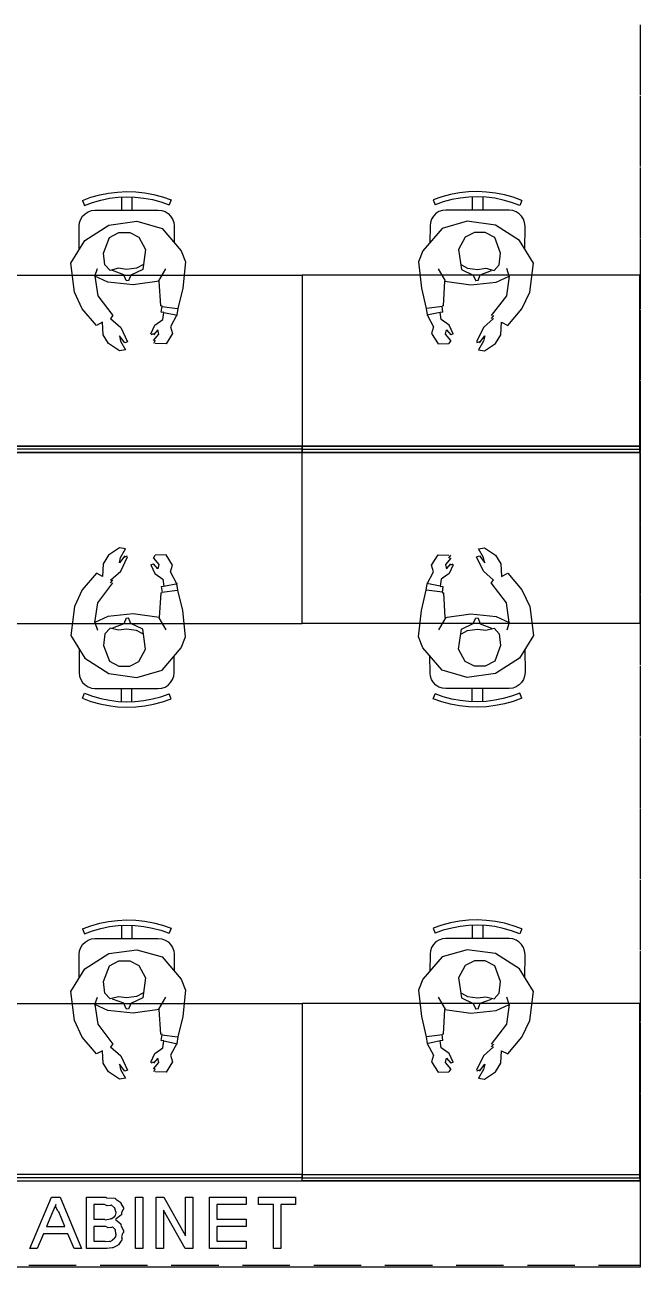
# Model space of a CAD drawing. Extents: x 0 to 23.4, y 0 to 16.5.
# Drawn here: x 11.359 to 12.124, y 6.225 to 7.769 of the extents above; entities that cross this region are included whole.
import ezdxf

# ---------------------------------------------------------------- set-up
doc = ezdxf.new("R2010")
doc.units = 0
doc.layers.get('0').update_dxf_attribs({"linetype": 'CONTINUOUS'})

msp = doc.modelspace()

# ---------------------------------------------------------------- linework, layer by layer
at = {"color": 0}
for points in [[(12.1239, 7.76938), (12.1239, 7.71035)], [(12.1239, 7.74094), (12.1239, 7.68192)], [(12.1239, 7.68078), (12.1239, 7.62175)], [(12.1239, 7.6524), (12.1239, 7.59332)], [(12.1239, 7.59224), (12.1239, 7.53315)], [(11.4303, 7.55106), (11.4409, 7.55496), (11.4518, 7.558), (11.4628, 7.56022), (11.474, 7.56158), (11.4853, 7.56207), (11.4966, 7.56174), (11.5078, 7.56049), (11.5189, 7.55843), (11.5298, 7.55556), (11.5405, 7.55186)], [(11.4328, 7.54497), (11.4429, 7.54872), (11.4533, 7.5516), (11.4638, 7.55371), (11.4746, 7.55501), (11.4853, 7.5555), (11.4961, 7.55518), (11.5068, 7.55404), (11.5174, 7.55208), (11.5278, 7.54932), (11.538, 7.54574)], [(11.4787, 7.5555), (11.4788, 7.53901)], [(11.4919, 7.55556), (11.4919, 7.53901)], [(11.9767, 7.55106), (11.9661, 7.55496), (11.9552, 7.558), (11.9441, 7.56022), (11.9329, 7.56158), (11.9217, 7.56207), (11.9104, 7.56174), (11.8991, 7.56049), (11.8881, 7.55843), (11.8772, 7.55556), (11.8665, 7.55186)], [(11.9742, 7.54497), (11.9641, 7.54872), (11.9537, 7.5516), (11.9431, 7.55371), (11.9324, 7.55501), (11.9217, 7.5555), (11.9109, 7.55518), (11.9002, 7.55404), (11.8895, 7.55208), (11.8791, 7.54932), (11.869, 7.54574)], [(11.9151, 7.55556), (11.915, 7.53901)], [(11.9282, 7.5555), (11.9282, 7.53901)], [(12.1239, 7.56381), (12.1239, 7.50478)], [(11.4263, 7.51921), (11.4268, 7.5236), (11.4282, 7.52772), (11.4306, 7.53147), (11.4337, 7.53461), (11.4374, 7.53694), (11.4415, 7.53842), (11.4459, 7.5389)], [(11.4303, 7.55106), (11.4328, 7.54497)], [(11.4459, 7.5389), (11.5246, 7.53907)], [(11.5246, 7.53907), (11.529, 7.53857), (11.5332, 7.53717), (11.5369, 7.53483), (11.54, 7.53168), (11.5424, 7.528), (11.5439, 7.52382), (11.5444, 7.51942)], [(11.5405, 7.55186), (11.538, 7.54574)], [(11.8823, 7.53907), (11.8779, 7.53857), (11.8737, 7.53717), (11.87, 7.53483), (11.8669, 7.53168), (11.8645, 7.528), (11.8631, 7.52382), (11.8626, 7.51942)], [(11.8665, 7.55186), (11.869, 7.54574)], [(11.961, 7.5389), (11.8823, 7.53907)], [(11.9807, 7.51921), (11.9802, 7.5236), (11.9787, 7.52772), (11.9764, 7.53147), (11.9733, 7.53461), (11.9696, 7.53694), (11.9654, 7.53842), (11.961, 7.5389)], [(11.9767, 7.55106), (11.9742, 7.54497)], [(11.4631, 7.52024), (11.4981, 7.52513)], [(11.4981, 7.52513), (11.5293, 7.51639)], [(11.9089, 7.52513), (11.8777, 7.51639)], [(11.9438, 7.52024), (11.9089, 7.52513)], [(11.4263, 7.49024), (11.4263, 7.51921)], [(11.4332, 7.50114), (11.4631, 7.52024)], [(11.4638, 7.50489), (11.4757, 7.51113)], [(11.4757, 7.51113), (11.4892, 7.51113)], [(11.4892, 7.51113), (11.5005, 7.50549)], [(11.5293, 7.51639), (11.5533, 7.4885)], [(11.5444, 7.51942), (11.5444, 7.49881)], [(11.8777, 7.51639), (11.8537, 7.4885)], [(11.8626, 7.51942), (11.8625, 7.49881)], [(11.9178, 7.51113), (11.9064, 7.50549)], [(11.9313, 7.51113), (11.9178, 7.51113)], [(11.9431, 7.50489), (11.9313, 7.51113)], [(11.9738, 7.50114), (11.9438, 7.52024)], [(11.9806, 7.49024), (11.9807, 7.51921)], [(11.4158, 7.47325), (11.4332, 7.50114)], [(11.4566, 7.48574), (11.4638, 7.50489)], [(11.5005, 7.50549), (11.5089, 7.48996)], [(11.9064, 7.50549), (11.8981, 7.48996)], [(11.9504, 7.48574), (11.9431, 7.50489)], [(11.9912, 7.47325), (11.9738, 7.50114)], [(12.1239, 7.50364), (12.1239, 7.44461)], [(11.4582, 7.47119), (11.4566, 7.48574)], [(11.5089, 7.48996), (11.5053, 7.46517)], [(11.5533, 7.4885), (11.5585, 7.47483)], [(11.8537, 7.4885), (11.8484, 7.47483)], [(11.8981, 7.48996), (11.9016, 7.46517)], [(11.9487, 7.47119), (11.9504, 7.48574)], [(12.1239, 7.47521), (12.1239, 7.41618)], [(11.4204, 7.43707), (11.4158, 7.47325)], [(11.4458, 7.45708), (11.4489, 7.46631)], [(11.4647, 7.46397), (11.4582, 7.47119)], [(11.4751, 7.46669), (11.4647, 7.46397)], [(11.4819, 7.45871), (11.4677, 7.46382)], [(11.4853, 7.46539), (11.4751, 7.46669)], [(11.4977, 7.46707), (11.4853, 7.46539)], [(11.5053, 7.46517), (11.4907, 7.45833)], [(11.5053, 7.47108), (11.4977, 7.46707)], [(11.5252, 7.45122), (11.534, 7.4661)], [(11.5585, 7.47483), (11.555, 7.44217)], [(11.8484, 7.47483), (11.852, 7.44217)], [(11.8817, 7.45122), (11.873, 7.4661)], [(11.9016, 7.46517), (11.9163, 7.45833)], [(11.9017, 7.47108), (11.9093, 7.46707)], [(11.9093, 7.46707), (11.9216, 7.46539)], [(11.9216, 7.46539), (11.9319, 7.46669)], [(11.925, 7.45871), (11.9392, 7.46382)], [(11.9319, 7.46669), (11.9423, 7.46397)], [(11.9423, 7.46397), (11.9487, 7.47119)], [(11.9612, 7.45708), (11.9581, 7.46631)], [(11.9865, 7.43707), (11.9912, 7.47325)], [(11.2835, 7.45822), (11.7035, 7.45822)], [(11.4458, 7.45708), (11.4493, 7.43267)], [(11.462, 7.44937), (11.4458, 7.45708)], [(11.4935, 7.44601), (11.462, 7.44937)], [(11.4847, 7.45171), (11.4819, 7.45871)], [(11.4875, 7.45171), (11.4847, 7.45133)], [(11.4907, 7.45833), (11.4875, 7.45133)], [(11.5259, 7.45085), (11.4935, 7.44601)], [(11.5277, 7.41997), (11.5259, 7.45085)], [(12.1234, 7.45822), (11.7035, 7.45822)], [(11.7035, 7.45822), (11.7035, 7.24169)], [(11.7035, 7.45822), (11.7035, 7.24169)], [(11.8793, 7.41997), (11.8811, 7.45085)], [(11.8811, 7.45085), (11.9135, 7.44601)], [(11.9135, 7.44601), (11.945, 7.44937)], [(11.9163, 7.45833), (11.9195, 7.45133)], [(11.9224, 7.45171), (11.9195, 7.45133)], [(11.9224, 7.45171), (11.925, 7.45871)], [(11.945, 7.44937), (11.9612, 7.45708)], [(11.9612, 7.45708), (11.9576, 7.43267)], [(12.1234, 7.24169), (12.1234, 7.45822)], [(11.4301, 7.41618), (11.4204, 7.43707)], [(11.4493, 7.43267), (11.4683, 7.40788)], [(11.555, 7.44217), (11.5491, 7.41694)], [(11.852, 7.44217), (11.8579, 7.41694)], [(11.9576, 7.43267), (11.9386, 7.40788)], [(11.9768, 7.41618), (11.9865, 7.43707)], [(11.4478, 7.39567), (11.4301, 7.41618)], [(11.5293, 7.41997), (11.5277, 7.41982)], [(11.5284, 7.41217), (11.5293, 7.41982)], [(11.5289, 7.41917), (11.5486, 7.41683)], [(11.5491, 7.41694), (11.5478, 7.40869)], [(11.8579, 7.41694), (11.8592, 7.40869)], [(11.878, 7.41917), (11.8584, 7.41683)], [(11.8793, 7.41997), (11.8777, 7.41982)], [(11.8785, 7.41217), (11.8777, 7.41982)], [(11.9592, 7.39567), (11.9768, 7.41618)], [(12.1239, 7.41504), (12.1239, 7.35601)], [(11.4554, 7.39958), (11.4478, 7.39567)], [(11.4563, 7.38385), (11.4554, 7.39958)], [(11.4683, 7.40788), (11.4654, 7.40451)], [(11.4654, 7.40451), (11.4781, 7.39312)], [(11.5205, 7.396), (11.5305, 7.4031)], [(11.5317, 7.41217), (11.5284, 7.41183)], [(11.5305, 7.4031), (11.5317, 7.41183)], [(11.5317, 7.41183), (11.5484, 7.40831)], [(11.5478, 7.40869), (11.54, 7.39415)], [(11.8753, 7.41183), (11.8585, 7.40831)], [(11.8592, 7.40869), (11.867, 7.39415)], [(11.8785, 7.41217), (11.8753, 7.41183)], [(11.8765, 7.4031), (11.8753, 7.41183)], [(11.8865, 7.396), (11.8765, 7.4031)], [(11.9416, 7.40451), (11.9289, 7.39312)], [(11.9416, 7.40788), (11.9386, 7.40451)], [(11.9506, 7.38385), (11.9516, 7.39958)], [(11.9516, 7.39958), (11.9592, 7.39567)], [(11.4627, 7.37304), (11.4563, 7.38385)], [(11.4763, 7.38271), (11.4778, 7.37608)], [(11.483, 7.37408), (11.4763, 7.38271)], [(11.4781, 7.39312), (11.4864, 7.37543)], [(11.5155, 7.38531), (11.5205, 7.396)], [(11.5185, 7.38531), (11.5155, 7.3839)], [(11.5239, 7.3904), (11.5185, 7.3839)], [(11.5185, 7.37696), (11.5252, 7.38488)], [(11.5252, 7.38488), (11.5239, 7.3904)], [(11.5425, 7.38569), (11.5343, 7.37267)], [(11.54, 7.39415), (11.5425, 7.38569)], [(11.867, 7.39415), (11.8645, 7.38569)], [(11.8645, 7.38569), (11.8726, 7.37267)], [(11.8818, 7.38488), (11.8831, 7.3904)], [(11.8885, 7.37696), (11.8818, 7.38488)], [(11.8831, 7.3904), (11.8885, 7.3839)], [(11.8914, 7.38531), (11.8865, 7.396)], [(11.8914, 7.38531), (11.8885, 7.3839)], [(11.9289, 7.39312), (11.9205, 7.37543)], [(11.9239, 7.37408), (11.9307, 7.38271)], [(11.9307, 7.38271), (11.9291, 7.37608)], [(11.9442, 7.37304), (11.9506, 7.38385)], [(12.1239, 7.38667), (12.1239, 7.32758)], [(11.4765, 7.3641), (11.4627, 7.37304)], [(11.4778, 7.37608), (11.484, 7.36529)], [(11.4864, 7.37543), (11.483, 7.37408)], [(11.5209, 7.37696), (11.5185, 7.37332)], [(11.5343, 7.37267), (11.5209, 7.37332)], [(11.8726, 7.37267), (11.886, 7.37332)], [(11.8885, 7.37696), (11.886, 7.37332)], [(11.9239, 7.37543), (11.9205, 7.37408)], [(11.9291, 7.37608), (11.923, 7.36529)], [(11.9304, 7.3641), (11.9442, 7.37304)], [(11.484, 7.36529), (11.4765, 7.3641)], [(11.923, 7.36529), (11.9304, 7.3641)], [(12.1239, 7.3265), (12.1239, 7.26742)], [(12.1239, 7.29807), (12.1239, 7.23904)], [(12.1234, 7.24561), (12.1234, 7.24169)], [(11.7035, 7.24169), (11.2835, 7.24169)], [(11.7035, 7.24169), (11.2835, 7.24169)], [(11.7035, 7.24169), (12.1234, 7.24169)], [(11.7035, 7.02518), (11.7035, 7.24169)], [(11.7035, 7.24169), (12.1234, 7.24169)], [(11.7035, 7.02518), (11.7035, 7.24169)], [(12.1234, 7.24169), (12.1234, 7.02518)], [(12.1234, 7.23774), (12.1234, 7.24169)], [(12.1239, 7.2379), (12.1239, 7.17888)], [(12.1239, 7.20947), (12.1239, 7.15044)], [(12.1239, 7.14931), (12.1239, 7.09028)], [(12.1239, 7.12093), (12.1239, 7.06185)], [(11.4627, 7.11029), (11.4563, 7.0995)], [(11.4765, 7.11925), (11.4627, 7.11029)], [(11.483, 7.10926), (11.4763, 7.10069)], [(11.4763, 7.10069), (11.4778, 7.10726)], [(11.484, 7.11806), (11.4765, 7.11925)], [(11.4778, 7.10726), (11.484, 7.11806)], [(11.4781, 7.09022), (11.4864, 7.10792)], [(11.483, 7.10792), (11.4864, 7.10926)], [(11.5185, 7.10639), (11.5209, 7.11008)], [(11.5185, 7.10639), (11.5252, 7.09847)], [(11.5343, 7.11068), (11.5209, 7.11008)], [(11.5425, 7.09765), (11.5343, 7.11068)], [(11.8645, 7.09765), (11.8726, 7.11068)], [(11.8726, 7.11068), (11.886, 7.11008)], [(11.8885, 7.10639), (11.8818, 7.09847)], [(11.886, 7.10639), (11.8885, 7.11008)], [(11.9205, 7.10792), (11.9239, 7.10926)], [(11.9289, 7.09022), (11.9205, 7.10792)], [(11.923, 7.11806), (11.9304, 7.11925)], [(11.9291, 7.10726), (11.923, 7.11806)], [(11.9239, 7.10926), (11.9307, 7.10069)], [(11.9307, 7.10069), (11.9291, 7.10726)], [(11.9304, 7.11925), (11.9442, 7.11029)], [(11.9442, 7.11029), (11.9506, 7.0995)], [(11.4563, 7.0995), (11.4554, 7.08376)], [(11.4654, 7.07883), (11.4781, 7.09022)], [(11.5155, 7.09804), (11.5185, 7.0995)], [(11.5155, 7.09804), (11.5205, 7.08735)], [(11.5239, 7.09293), (11.5185, 7.0995)], [(11.5252, 7.09847), (11.5239, 7.09293)], [(11.54, 7.08919), (11.5425, 7.09765)], [(11.5478, 7.07465), (11.54, 7.08919)], [(11.8592, 7.07465), (11.867, 7.08919)], [(11.867, 7.08919), (11.8645, 7.09765)], [(11.8818, 7.09847), (11.8831, 7.09293)], [(11.8831, 7.09293), (11.8885, 7.0995)], [(11.8914, 7.09804), (11.8865, 7.08735)], [(11.8885, 7.09804), (11.8914, 7.0995)], [(11.9416, 7.07883), (11.9289, 7.09022)], [(11.9506, 7.0995), (11.9516, 7.08376)], [(11.4478, 7.08768), (11.4301, 7.06717)], [(11.4554, 7.08376), (11.4478, 7.08768)], [(11.4493, 7.05067), (11.4683, 7.07553)], [(11.4654, 7.07553), (11.4683, 7.07883)], [(11.5205, 7.08735), (11.5305, 7.08024)], [(11.5305, 7.08024), (11.5317, 7.0715)], [(11.5317, 7.0715), (11.5484, 7.07503)], [(11.5491, 7.0664), (11.5478, 7.07465)], [(11.8579, 7.0664), (11.8592, 7.07465)], [(11.8753, 7.0715), (11.8585, 7.07503)], [(11.8765, 7.08024), (11.8753, 7.0715)], [(11.8865, 7.08735), (11.8765, 7.08024)], [(11.9386, 7.07553), (11.9416, 7.07883)], [(11.9576, 7.05067), (11.9386, 7.07553)], [(11.9516, 7.08376), (11.9592, 7.08768)], [(11.9592, 7.08768), (11.9768, 7.06717)], [(11.4301, 7.06717), (11.4204, 7.04633)], [(11.5277, 7.06337), (11.5259, 7.0325)], [(11.5277, 7.06337), (11.5293, 7.06353)], [(11.5284, 7.07118), (11.5317, 7.0715)], [(11.5284, 7.07118), (11.5293, 7.06353)], [(11.5289, 7.06418), (11.5486, 7.06651)], [(11.555, 7.04118), (11.5491, 7.0664)], [(11.852, 7.04118), (11.8579, 7.0664)], [(11.878, 7.06418), (11.8584, 7.06651)], [(11.8753, 7.07118), (11.8785, 7.0715)], [(11.8785, 7.07118), (11.8777, 7.06353)], [(11.8777, 7.06337), (11.8793, 7.06353)], [(11.8793, 7.06337), (11.8811, 7.0325)], [(11.9768, 7.06717), (11.9865, 7.04633)], [(12.1239, 7.06076), (12.1239, 7.00168)], [(11.4204, 7.04633), (11.4158, 7.01014)], [(11.4458, 7.02632), (11.4493, 7.05067)], [(11.9612, 7.02632), (11.9576, 7.05067)], [(11.9865, 7.04633), (11.9912, 7.01014)], [(11.462, 7.03396), (11.4458, 7.02632)], [(11.4935, 7.03733), (11.462, 7.03396)], [(11.4847, 7.03163), (11.4819, 7.02463)], [(11.4847, 7.03163), (11.4875, 7.03201)], [(11.4907, 7.02501), (11.4875, 7.03201)], [(11.5259, 7.0325), (11.4935, 7.03733)], [(11.5252, 7.03212), (11.534, 7.01731)], [(11.5585, 7.00851), (11.555, 7.04118)], [(11.8484, 7.00851), (11.852, 7.04118)], [(11.8817, 7.03212), (11.873, 7.01731)], [(11.8811, 7.0325), (11.9135, 7.03733)], [(11.9135, 7.03733), (11.945, 7.03396)], [(11.9163, 7.02501), (11.9195, 7.03201)], [(11.9195, 7.03163), (11.9224, 7.03201)], [(11.9224, 7.03163), (11.925, 7.02463)], [(11.945, 7.03396), (11.9612, 7.02632)], [(12.1239, 7.03233), (12.1239, 6.97331)], [(11.2835, 7.02518), (11.7035, 7.02518)], [(11.4458, 7.02632), (11.4489, 7.01704)], [(11.4582, 7.01215), (11.4566, 6.99761)], [(11.4647, 7.01937), (11.4582, 7.01215)], [(11.4751, 7.01671), (11.4647, 7.01937)], [(11.4819, 7.02463), (11.4677, 7.01953)], [(11.4853, 7.01801), (11.4751, 7.01671)], [(11.4977, 7.01628), (11.4853, 7.01801)], [(11.5053, 7.01824), (11.4907, 7.02501)], [(11.5053, 7.01226), (11.4977, 7.01628)], [(11.5089, 6.99338), (11.5053, 7.01824)], [(12.1234, 7.02518), (11.7035, 7.02518)], [(11.8981, 6.99338), (11.9016, 7.01824)], [(11.9016, 7.01824), (11.9163, 7.02501)], [(11.9017, 7.01226), (11.9093, 7.01628)], [(11.9093, 7.01628), (11.9216, 7.01801)], [(11.9216, 7.01801), (11.9319, 7.01671)], [(11.925, 7.02463), (11.9392, 7.01953)], [(11.9319, 7.01671), (11.9423, 7.01937)], [(11.9423, 7.01937), (11.9487, 7.01215)], [(11.9487, 7.01215), (11.9504, 6.99761)], [(11.9612, 7.02632), (11.9581, 7.01704)], [(11.4158, 7.01014), (11.4332, 6.98221)], [(11.4566, 6.99761), (11.4638, 6.97846)], [(11.5533, 6.99485), (11.5585, 7.00851)], [(11.8537, 6.99485), (11.8484, 7.00851)], [(11.9504, 6.99761), (11.9431, 6.97846)], [(11.9912, 7.01014), (11.9738, 6.98221)], [(11.4263, 6.99317), (11.4263, 6.96414)], [(11.4332, 6.98221), (11.4631, 6.96311)], [(11.5005, 6.97786), (11.5089, 6.99338)], [(11.5293, 6.96696), (11.5533, 6.99485)], [(11.5444, 6.96392), (11.5444, 6.98454)], [(11.8777, 6.96696), (11.8537, 6.99485)], [(11.8626, 6.96392), (11.8625, 6.98454)], [(11.9064, 6.97786), (11.8981, 6.99338)], [(11.9738, 6.98221), (11.9438, 6.96311)], [(11.9806, 6.99317), (11.9807, 6.96414)], [(11.4638, 6.97846), (11.4757, 6.97222)], [(11.4757, 6.97222), (11.4892, 6.97222)], [(11.4892, 6.97222), (11.5005, 6.97786)], [(11.4981, 6.95822), (11.5293, 6.96696)], [(11.9089, 6.95822), (11.8777, 6.96696)], [(11.9178, 6.97222), (11.9064, 6.97786)], [(11.9313, 6.97222), (11.9178, 6.97222)], [(11.9431, 6.97846), (11.9313, 6.97222)], [(12.1239, 6.97217), (12.1239, 6.91308)], [(11.4263, 6.96414), (11.4268, 6.95979), (11.4282, 6.95562), (11.4306, 6.95188), (11.4337, 6.94874), (11.4374, 6.9464), (11.4415, 6.94493), (11.4459, 6.94444)], [(11.4631, 6.96311), (11.4981, 6.95822)], [(11.5246, 6.94428), (11.529, 6.94476), (11.5332, 6.94618), (11.5369, 6.94857), (11.54, 6.95167), (11.5424, 6.9554), (11.5439, 6.95953), (11.5444, 6.96392)], [(11.8823, 6.94428), (11.8779, 6.94476), (11.8737, 6.94618), (11.87, 6.94857), (11.8669, 6.95167), (11.8645, 6.9554), (11.8631, 6.95953), (11.8626, 6.96392)], [(11.9438, 6.96311), (11.9089, 6.95822)], [(11.9807, 6.96414), (11.9802, 6.95979), (11.9787, 6.95562), (11.9764, 6.95188), (11.9733, 6.94874), (11.9696, 6.9464), (11.9654, 6.94493), (11.961, 6.94444)], [(11.4303, 6.93229), (11.4328, 6.93837)], [(11.4328, 6.93837), (11.4429, 6.93468), (11.4533, 6.93175), (11.4638, 6.92964), (11.4746, 6.92833), (11.4853, 6.92785), (11.4961, 6.92817), (11.5068, 6.92931), (11.5174, 6.93132), (11.5278, 6.93403), (11.538, 6.93761)], [(11.4459, 6.94444), (11.5246, 6.94428)], [(11.4787, 6.92785), (11.4788, 6.94439)], [(11.4919, 6.92785), (11.4919, 6.94433)], [(11.5405, 6.93153), (11.538, 6.93761)], [(11.8665, 6.93153), (11.869, 6.93761)], [(11.9742, 6.93837), (11.9641, 6.93468), (11.9537, 6.93175), (11.9431, 6.92964), (11.9324, 6.92833), (11.9217, 6.92785), (11.9109, 6.92817), (11.9002, 6.92931), (11.8895, 6.93126), (11.8791, 6.93403), (11.869, 6.93761)], [(11.961, 6.94444), (11.8823, 6.94428)], [(11.9151, 6.92785), (11.915, 6.94433)], [(11.9282, 6.92785), (11.9282, 6.94439)], [(11.9767, 6.93229), (11.9742, 6.93837)], [(12.1239, 6.94374), (12.1239, 6.88471)], [(11.4303, 6.93229), (11.4409, 6.92839), (11.4518, 6.92535), (11.4628, 6.92318), (11.474, 6.92176), (11.4853, 6.92128), (11.4966, 6.9216), (11.5078, 6.92285), (11.5189, 6.92492), (11.5298, 6.92779), (11.5405, 6.93153)], [(11.9767, 6.93229), (11.9661, 6.92839), (11.9552, 6.92535), (11.9441, 6.92318), (11.9329, 6.92176), (11.9217, 6.92128), (11.9104, 6.9216), (11.8991, 6.92285), (11.8881, 6.92492), (11.8772, 6.92779), (11.8665, 6.93153)], [(12.1239, 6.88357), (12.1239, 6.82454)], [(12.1239, 6.85519), (12.1239, 6.79611)], [(12.1239, 6.79503), (12.1239, 6.73594)], [(12.1239, 6.7666), (12.1239, 6.70757)], [(12.1239, 6.70643), (12.1239, 6.64735)], [(12.1239, 6.678), (12.1239, 6.61897)], [(11.4303, 6.64561), (11.4409, 6.64947), (11.4518, 6.6525), (11.4628, 6.65474), (11.474, 6.65608), (11.4853, 6.65663), (11.4966, 6.65625), (11.5078, 6.65506), (11.5189, 6.653), (11.5298, 6.65012), (11.5405, 6.64638)], [(11.9767, 6.64561), (11.9661, 6.64947), (11.9552, 6.6525), (11.9441, 6.65474), (11.9329, 6.65608), (11.9217, 6.65663), (11.9104, 6.65625), (11.8991, 6.65506), (11.8881, 6.653), (11.8772, 6.65012), (11.8665, 6.64638)], [(11.4303, 6.64561), (11.4328, 6.63954)], [(11.4328, 6.63954), (11.4429, 6.64324), (11.4533, 6.64615), (11.4638, 6.64828), (11.4746, 6.64958), (11.4853, 6.65007), (11.4961, 6.64974), (11.5068, 6.64854), (11.5174, 6.6466), (11.5278, 6.64382), (11.538, 6.64031)], [(11.4787, 6.65007), (11.4788, 6.63351)], [(11.4919, 6.65007), (11.4919, 6.63357)], [(11.5405, 6.64638), (11.538, 6.64031)], [(11.8665, 6.64638), (11.869, 6.64031)], [(11.9742, 6.63954), (11.9641, 6.64324), (11.9537, 6.64615), (11.9431, 6.64828), (11.9324, 6.64958), (11.9217, 6.65007), (11.9109, 6.64974), (11.9002, 6.64854), (11.8895, 6.6466), (11.8791, 6.64382), (11.869, 6.64031)], [(11.9151, 6.65007), (11.915, 6.63357)], [(11.9282, 6.65007), (11.9282, 6.63351)], [(11.9767, 6.64561), (11.9742, 6.63954)], [(11.4263, 6.61372), (11.4268, 6.61811), (11.4282, 6.62229), (11.4306, 6.62603), (11.4337, 6.62913), (11.4374, 6.63151), (11.4415, 6.63297), (11.4459, 6.63346)], [(11.4459, 6.63346), (11.5246, 6.63363)], [(11.5246, 6.63363), (11.529, 6.63314), (11.5332, 6.63167), (11.5369, 6.62935), (11.54, 6.62625), (11.5424, 6.6225), (11.5439, 6.61833), (11.5444, 6.61399)], [(11.8823, 6.63363), (11.8779, 6.63314), (11.8737, 6.63167), (11.87, 6.62935), (11.8669, 6.62625), (11.8645, 6.6225), (11.8631, 6.61833), (11.8626, 6.61399)], [(11.961, 6.63346), (11.8823, 6.63363)], [(11.9807, 6.61372), (11.9802, 6.61811), (11.9787, 6.62229), (11.9764, 6.62603), (11.9733, 6.62913), (11.9696, 6.63151), (11.9654, 6.63297), (11.961, 6.63346)], [(11.4263, 6.58475), (11.4263, 6.61372)], [(11.4332, 6.59571), (11.4631, 6.61475)], [(11.4631, 6.61475), (11.4981, 6.61963)], [(11.4981, 6.61963), (11.5293, 6.61094)], [(11.5293, 6.61094), (11.5533, 6.58301)], [(11.5444, 6.61399), (11.5444, 6.59337)], [(11.8777, 6.61094), (11.8537, 6.58301)], [(11.8626, 6.61399), (11.8625, 6.59337)], [(11.9089, 6.61963), (11.8777, 6.61094)], [(11.9438, 6.61475), (11.9089, 6.61963)], [(11.9738, 6.59571), (11.9438, 6.61475)], [(11.9806, 6.58475), (11.9807, 6.61372)], [(12.1239, 6.61783), (12.1239, 6.55881)], [(11.4158, 6.56776), (11.4332, 6.59571)], [(11.4566, 6.58029), (11.4638, 6.59939)], [(11.4638, 6.59939), (11.4757, 6.60563)], [(11.4757, 6.60563), (11.4892, 6.60568)], [(11.4892, 6.60568), (11.5005, 6.59999)], [(11.5005, 6.59999), (11.5089, 6.58453)], [(11.9064, 6.59999), (11.8981, 6.58453)], [(11.9178, 6.60568), (11.9064, 6.59999)], [(11.9313, 6.60563), (11.9178, 6.60568)], [(11.9431, 6.59939), (11.9313, 6.60563)], [(11.9504, 6.58029), (11.9431, 6.59939)], [(11.9912, 6.56776), (11.9738, 6.59571)], [(11.4582, 6.56569), (11.4566, 6.58029)], [(11.5089, 6.58453), (11.5053, 6.55968)], [(11.5533, 6.58301), (11.5585, 6.56939)], [(11.8537, 6.58301), (11.8484, 6.56939)], [(11.8981, 6.58453), (11.9016, 6.55968)], [(11.9487, 6.56569), (11.9504, 6.58029)], [(12.1239, 6.58946), (12.1239, 6.53039)], [(11.4204, 6.53157), (11.4158, 6.56776)], [(11.4647, 6.55854), (11.4582, 6.56569)], [(11.5053, 6.56565), (11.4977, 6.56164)], [(11.5585, 6.56939), (11.555, 6.53674)], [(11.8484, 6.56939), (11.852, 6.53674)], [(11.9017, 6.56565), (11.9093, 6.56164)], [(11.9423, 6.55854), (11.9487, 6.56569)], [(11.9865, 6.53157), (11.9912, 6.56776)], [(11.2835, 6.55274), (11.7035, 6.55274)], [(11.4458, 6.5516), (11.4489, 6.56082)], [(11.4458, 6.5516), (11.4493, 6.52718)], [(11.462, 6.54389), (11.4458, 6.5516)], [(11.4751, 6.56119), (11.4647, 6.55854)], [(11.4819, 6.55328), (11.4677, 6.55832)], [(11.4853, 6.5599), (11.4751, 6.56119)], [(11.4847, 6.54622), (11.4819, 6.55328)], [(11.4977, 6.56164), (11.4853, 6.5599)], [(11.4907, 6.5529), (11.4875, 6.54585)], [(11.5053, 6.55968), (11.4907, 6.5529)], [(11.5252, 6.54579), (11.534, 6.5606)], [(12.1234, 6.55274), (11.7035, 6.55274)], [(11.7035, 6.55274), (11.7035, 6.33621)], [(11.7035, 6.55274), (11.7035, 6.33621)], [(11.8817, 6.54579), (11.873, 6.5606)], [(11.9016, 6.55968), (11.9163, 6.5529)], [(11.9093, 6.56164), (11.9216, 6.5599)], [(11.9163, 6.5529), (11.9195, 6.54585)], [(11.9216, 6.5599), (11.9319, 6.56119)], [(11.9224, 6.54622), (11.925, 6.55328)], [(11.925, 6.55328), (11.9392, 6.55832)], [(11.9319, 6.56119), (11.9423, 6.55854)], [(11.945, 6.54389), (11.9612, 6.5516)], [(11.9612, 6.5516), (11.9576, 6.52718)], [(11.9612, 6.5516), (11.9581, 6.56082)], [(12.1234, 6.33621), (12.1234, 6.55274)], [(11.4935, 6.54058), (11.462, 6.54389)], [(11.4875, 6.54622), (11.4847, 6.54585)], [(11.5259, 6.54542), (11.4935, 6.54058)], [(11.5277, 6.51449), (11.5259, 6.54542)], [(11.555, 6.53674), (11.5491, 6.5115)], [(11.852, 6.53674), (11.8579, 6.5115)], [(11.8793, 6.51449), (11.8811, 6.54542)], [(11.8811, 6.54542), (11.9135, 6.54058)], [(11.9135, 6.54058), (11.945, 6.54389)], [(11.9224, 6.54622), (11.9195, 6.54585)], [(11.4301, 6.51074), (11.4204, 6.53157)], [(11.4493, 6.52718), (11.4683, 6.50239)], [(11.9576, 6.52718), (11.9386, 6.50239)], [(11.9768, 6.51074), (11.9865, 6.53157)], [(12.1239, 6.52929), (12.1239, 6.47021)], [(11.4478, 6.49024), (11.4301, 6.51074)], [(11.4683, 6.50239), (11.4654, 6.49908)], [(11.5293, 6.51449), (11.5277, 6.51432)], [(11.5284, 6.50672), (11.5293, 6.51432)], [(11.5317, 6.50672), (11.5284, 6.5064)], [(11.5289, 6.51372), (11.5486, 6.51133)], [(11.5305, 6.49761), (11.5317, 6.5064)], [(11.5317, 6.5064), (11.5484, 6.50282)], [(11.5478, 6.50319), (11.54, 6.48867)], [(11.5491, 6.5115), (11.5478, 6.50319)], [(11.8579, 6.5115), (11.8592, 6.50319)], [(11.878, 6.51372), (11.8584, 6.51133)], [(11.8753, 6.5064), (11.8585, 6.50282)], [(11.8592, 6.50319), (11.867, 6.48867)], [(11.8785, 6.50672), (11.8753, 6.5064)], [(11.8765, 6.49761), (11.8753, 6.5064)], [(11.8793, 6.51449), (11.8777, 6.51432)], [(11.8785, 6.50672), (11.8777, 6.51432)], [(11.9416, 6.50239), (11.9386, 6.49908)], [(11.9592, 6.49024), (11.9768, 6.51074)], [(11.4554, 6.49408), (11.4478, 6.49024)], [(11.4563, 6.4784), (11.4554, 6.49408)], [(11.4654, 6.49908), (11.4781, 6.48768)], [(11.4781, 6.48768), (11.4864, 6.46994)], [(11.5155, 6.47982), (11.5205, 6.49056)], [(11.5205, 6.49056), (11.5305, 6.49761)], [(11.54, 6.48867), (11.5425, 6.48025)], [(11.867, 6.48867), (11.8645, 6.48025)], [(11.8865, 6.49056), (11.8765, 6.49761)], [(11.8914, 6.47982), (11.8865, 6.49056)], [(11.9289, 6.48768), (11.9205, 6.46994)], [(11.9416, 6.49908), (11.9289, 6.48768)], [(11.9506, 6.4784), (11.9516, 6.49408)], [(11.9516, 6.49408), (11.9592, 6.49024)], [(12.1239, 6.50087), (12.1239, 6.44185)], [(11.4627, 6.46761), (11.4563, 6.4784)], [(11.4763, 6.47721), (11.4778, 6.4706)], [(11.483, 6.46864), (11.4763, 6.47721)], [(11.5185, 6.47982), (11.5155, 6.4784)], [(11.5239, 6.48497), (11.5185, 6.4784)], [(11.5185, 6.47151), (11.5252, 6.47944)], [(11.5209, 6.47151), (11.5185, 6.46783)], [(11.5252, 6.47944), (11.5239, 6.48497)], [(11.5425, 6.48025), (11.5343, 6.46724)], [(11.8645, 6.48025), (11.8726, 6.46724)], [(11.8818, 6.47944), (11.8831, 6.48497)], [(11.8885, 6.47151), (11.8818, 6.47944)], [(11.8831, 6.48497), (11.8885, 6.4784)], [(11.8885, 6.47151), (11.886, 6.46783)], [(11.8914, 6.47982), (11.8885, 6.4784)], [(11.9239, 6.46864), (11.9307, 6.47721)], [(11.9307, 6.47721), (11.9291, 6.4706)], [(11.9442, 6.46761), (11.9506, 6.4784)], [(11.4765, 6.45865), (11.4627, 6.46761)], [(11.484, 6.45985), (11.4765, 6.45865)], [(11.4778, 6.4706), (11.484, 6.45985)], [(11.4864, 6.46994), (11.483, 6.46864)], [(11.5343, 6.46724), (11.5209, 6.46783)], [(11.8726, 6.46724), (11.886, 6.46783)], [(11.9239, 6.46994), (11.9205, 6.46864)], [(11.9291, 6.4706), (11.923, 6.45985)], [(11.923, 6.45985), (11.9304, 6.45865)], [(11.9304, 6.45865), (11.9442, 6.46761)], [(12.1239, 6.44069), (12.1239, 6.38167)], [(12.1239, 6.41228), (12.1239, 6.34928)], [(12.1239, 6.35211), (12.1239, 6.29308)], [(11.7035, 6.33621), (11.2835, 6.33621)], [(11.7035, 6.33621), (12.1234, 6.33621)], [(12.1234, 6.34017), (12.1234, 6.33621)], [(12.1239, 6.26357), (12.1239, 6.22732)], [(11.3636, 6.22732), (11.4226, 6.22732)], [(11.4522, 6.22732), (11.5112, 6.22732)], [(11.5408, 6.22732), (11.5998, 6.22732)], [(11.6293, 6.22732), (11.6884, 6.22732)], [(11.7179, 6.22732), (11.777, 6.22732)], [(11.8065, 6.22732), (11.8655, 6.22732)], [(11.8951, 6.22732), (11.9541, 6.22732)], [(11.9836, 6.22732), (12.0427, 6.22732)], [(12.0722, 6.22732), (12.1239, 6.22732)]]:
    msp.add_lwpolyline(points, dxfattribs=at)
for points in [[(11.7035, 7.24561), (11.2835, 7.24561), (11.2835, 7.23774), (11.7035, 7.23774), (11.7035, 7.24561)], [(11.7035, 7.23774), (11.2835, 7.23774), (11.2835, 7.24561), (11.7035, 7.24561), (11.7035, 7.23774)], [(11.7035, 7.24561), (12.1234, 7.24561), (12.1234, 7.23774), (11.7035, 7.23774), (11.7035, 7.24561)], [(11.7035, 7.23774), (12.1234, 7.23774), (12.1234, 7.24561), (11.7035, 7.24561), (11.7035, 7.23774)], [(12.1239, 6.33231), (12.1239, 6.22499), (10.8636, 6.22499), (10.8636, 6.33231), (12.1239, 6.33231)], [(11.7035, 6.34017), (11.2835, 6.34017), (11.2835, 6.33231), (11.7035, 6.33231), (11.7035, 6.34017)], [(11.7035, 6.34017), (12.1234, 6.34017), (12.1234, 6.33231), (11.7035, 6.33231), (11.7035, 6.34017)], [(11.3651, 6.24799), (11.3918, 6.31201), (11.4025, 6.31201), (11.4291, 6.24799), (11.42, 6.24799), (11.4122, 6.26622), (11.3821, 6.26622), (11.3742, 6.24799), (11.3651, 6.24799)], [(11.3857, 6.27556), (11.4085, 6.27556), (11.4009, 6.29378), (11.3997, 6.29482), (11.3973, 6.29958), (11.3973, 6.30274), (11.3972, 6.3029), (11.3967, 6.30149), (11.3949, 6.29715), (11.3935, 6.29432), (11.3931, 6.29335), (11.3857, 6.27556)], [(11.4354, 6.24799), (11.4354, 6.31201), (11.4597, 6.31201), (11.4604, 6.31131), (11.4707, 6.3106), (11.4714, 6.31028), (11.4718, 6.30946), (11.4781, 6.30528), (11.4786, 6.30464), (11.4781, 6.30393), (11.4812, 6.29878), (11.4812, 6.29704), (11.4804, 6.29617), (11.4789, 6.29249), (11.4791, 6.29036), (11.4788, 6.28988), (11.4775, 6.28933), (11.4722, 6.285), (11.4714, 6.28467), (11.4719, 6.28364), (11.4781, 6.27892), (11.4786, 6.27815), (11.4781, 6.27724), (11.4812, 6.27029), (11.4812, 6.26796), (11.4803, 6.26693), (11.4791, 6.26258), (11.4797, 6.25976), (11.4794, 6.25906), (11.4785, 6.25786), (11.476, 6.25401), (11.4752, 6.25288), (11.4749, 6.25256), (11.4738, 6.25185), (11.4688, 6.24929), (11.4682, 6.24908), (11.4674, 6.24881), (11.4608, 6.24799), (11.4586, 6.24799), (11.4354, 6.24799)], [(11.4445, 6.28467), (11.458, 6.28467), (11.4585, 6.28396), (11.4653, 6.28521), (11.4658, 6.28532), (11.4658, 6.28532), (11.4669, 6.28532), (11.4701, 6.28803), (11.4703, 6.28836), (11.4703, 6.28836), (11.4713, 6.28917), (11.4721, 6.29249), (11.4721, 6.29357), (11.4717, 6.29378), (11.4708, 6.29844), (11.4705, 6.29878), (11.4702, 6.29856), (11.4666, 6.30192), (11.4662, 6.30203), (11.4652, 6.30143), (11.461, 6.30117), (11.4579, 6.3029), (11.4569, 6.3029), (11.4445, 6.3029), (11.4445, 6.28467)], [(11.4965, 6.24799), (11.4965, 6.31201), (11.5056, 6.31201), (11.5056, 6.24799), (11.4965, 6.24799)], [(11.522, 6.24799), (11.522, 6.31201), (11.5315, 6.31201), (11.5587, 6.26406), (11.5587, 6.31201), (11.5678, 6.31201), (11.5678, 6.24799), (11.5582, 6.24799), (11.5311, 6.29596), (11.5311, 6.24799), (11.522, 6.24799)], [(11.5882, 6.24799), (11.5882, 6.31201), (11.634, 6.31201), (11.634, 6.3029), (11.5973, 6.3029), (11.5973, 6.28467), (11.634, 6.28467), (11.634, 6.27556), (11.5973, 6.27556), (11.5973, 6.25711), (11.634, 6.25711), (11.634, 6.24799), (11.5882, 6.24799)], [(11.6678, 6.24799), (11.6678, 6.3029), (11.6493, 6.3029), (11.6493, 6.31201), (11.6951, 6.31201), (11.6951, 6.3029), (11.6769, 6.3029), (11.6769, 6.24799), (11.6678, 6.24799)], [(11.4445, 6.25711), (11.4586, 6.25711), (11.4587, 6.25683), (11.4635, 6.25732), (11.4638, 6.25732), (11.4638, 6.25732), (11.4649, 6.25678), (11.4677, 6.25868), (11.4679, 6.25885), (11.4679, 6.25885), (11.4705, 6.26139), (11.4708, 6.26167), (11.4708, 6.26167), (11.4714, 6.2621), (11.4721, 6.26519), (11.4721, 6.26622), (11.4717, 6.26639), (11.4715, 6.27111), (11.4714, 6.27143), (11.4714, 6.27143), (11.4683, 6.27458), (11.4677, 6.27468), (11.4666, 6.27408), (11.4622, 6.27376), (11.4596, 6.27556), (11.4588, 6.27556), (11.4445, 6.27556), (11.4445, 6.25711)]]:
    msp.add_lwpolyline(points, close=True, dxfattribs=at)

doc.saveas('drawing.dxf')
